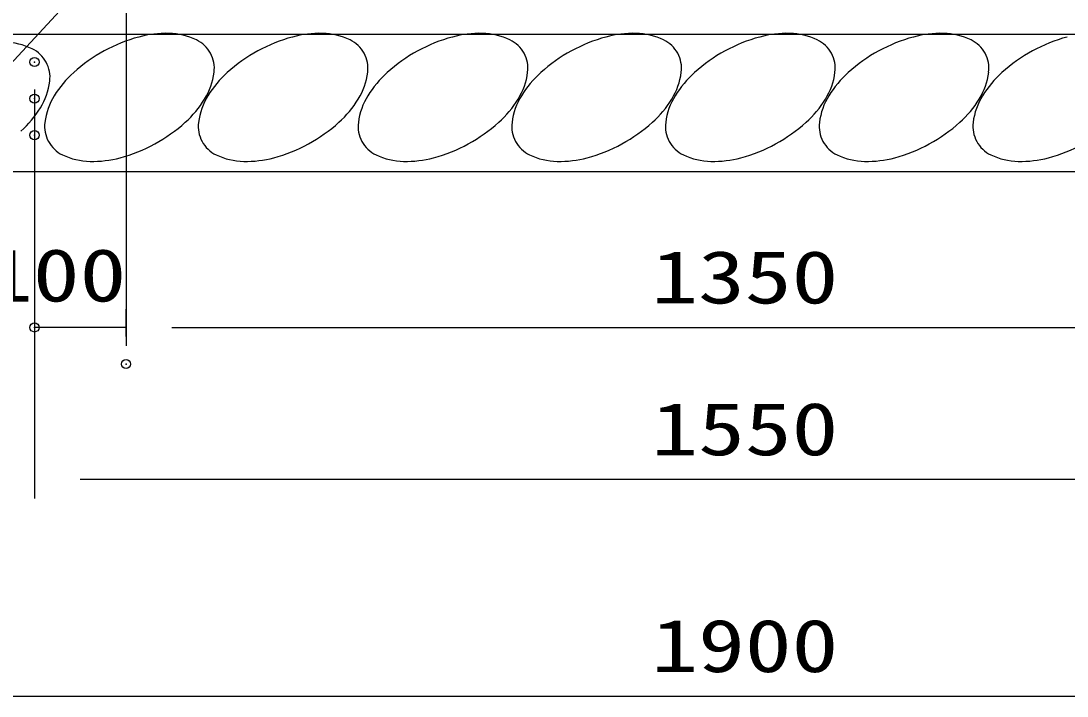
# Model space of a CAD drawing. Units: millimetres, scale not verified. Extents: x -5940 to 5940, y -4200 to 4200.
# Drawn here: x 1317 to 2461, y -1662 to -924 of the extents above; entities that cross this region are included whole.
import ezdxf
from ezdxf.enums import TextEntityAlignment as Align

# ---------------------------------------------------------------- set-up
doc = ezdxf.new("R2010")
doc.units = ezdxf.units.MM
doc.header["$LTSCALE"] = 20
doc.header["$PDMODE"] = 32
doc.header["$PDSIZE"] = 10
for name, color, linetype, lineweight in [('0-0_0', 7, 'Continuous', 25), ('0-1_1', 7, 'Continuous', 25), ('0-2_EXTCNT-L', 4, 'Continuous', 25)]:
    doc.layers.add(name, color=color, linetype=linetype, lineweight=lineweight)
doc.layers.add('0-4_DEFPOINTS', color=7, linetype='Continuous')
doc.styles.add('ＭＳ ゴシック', font='')
doc.styles.get('ＭＳ ゴシック').set_extended_font_data('MS Gothic')

msp = doc.modelspace()

# ---------------------------------------------------------------- linework, layer by layer
at = {"layer": '0-0_0', "color": 1}
for p, q in [((1432.4, -494.17), (1432.4, -1279.36)), ((1332.39, -999.17), (1332.39, -1445.36)), ((1332.39, -1039.17), (1332.39, -1279.36)), ((1332.39, -1079.17), (1332.39, -1446.36)), ((1432.4, -1269.36), (1432.4, -1239.36))]:
    msp.add_line(p, q, dxfattribs=at)
at = {"layer": '0-0_0'}
msp.add_line((805.96, -1510.32), (1450.17, -816), dxfattribs=at)
at = {"layer": '0-0_0', "color": 2}
for p, q in [((1432.4, -1259.36), (1332.39, -1259.36)), ((1482.4, -1259.36), (1532.4, -1259.36)), ((1482.4, -1259.36), (2732.39, -1259.36)), ((1382.39, -1425.36), (2832.39, -1425.36)), ((1207.39, -1662.36), (3007.39, -1662.36))]:
    msp.add_line(p, q, dxfattribs=at)
at = {"layer": '0-1_1'}
for p, q in [((3057.39, -939.17), (1157.4, -939.17)), ((3057.39, -1089.17), (1157.39, -1089.17))]:
    msp.add_line(p, q, dxfattribs=at)
at = {"layer": '0-2_EXTCNT-L'}
for centre, radius, start, end in [((1298.02, -1021.02), 73.49, 64.41276, 88.7385), ((1492.35, -1111.09), 175.38, 105.20457, 118.56194), ((1476.69, -1053.49), 115.68, 88.7385, 105.20457), ((1477.62, -1011.31), 73.49, 64.41276, 88.7385), ((1494.48, -976.09), 34.44, 28.56194, 64.41276), ((1660.27, -1111.09), 175.38, 105.20457, 118.56194), ((1644.61, -1053.49), 115.68, 88.7385, 105.20457), ((1645.54, -1011.31), 73.49, 64.41276, 88.7385), ((1662.41, -976.09), 34.44, 28.56194, 64.41276), ((1835.05, -1111.09), 175.38, 105.20457, 118.56194), ((1819.39, -1053.49), 115.68, 88.7385, 105.20457), ((1820.32, -1011.31), 73.49, 64.41276, 88.7385), ((1837.19, -976.09), 34.44, 28.56194, 64.41276), ((2002.97, -1111.09), 175.38, 105.20457, 118.56194), ((1987.32, -1053.49), 115.68, 88.7385, 105.20457), ((1988.25, -1011.31), 73.49, 64.41276, 88.7385), ((2005.11, -976.09), 34.44, 28.56194, 64.41276), ((2170.97, -1111.09), 175.38, 105.20457, 118.56194), ((2155.32, -1053.49), 115.68, 88.7385, 105.20457), ((2156.25, -1011.31), 73.49, 64.41276, 88.7385), ((2173.11, -976.09), 34.44, 28.56194, 64.41276), ((2338.97, -1111.09), 175.38, 105.20457, 118.56194), ((2323.32, -1053.49), 115.68, 88.7385, 105.20457), ((2324.25, -1011.31), 73.49, 64.41276, 88.7385), ((2341.11, -976.09), 34.44, 28.56194, 64.41276), ((2506.97, -1111.09), 175.38, 105.20457, 118.56194), ((1314.88, -985.8), 34.44, 28.56194, 64.41276), ((1492.35, -1111.09), 175.38, 118.56194, 131.91931), ((1494.48, -976.09), 34.44, 352.71112, 28.56194), ((1660.27, -1111.09), 175.38, 118.56194, 131.91931), ((1662.41, -976.09), 34.44, 352.71112, 28.56194), ((1835.05, -1111.09), 175.38, 118.56194, 131.91931), ((1837.19, -976.09), 34.44, 352.71112, 28.56194), ((2002.97, -1111.09), 175.38, 118.56194, 131.91931), ((2005.11, -976.09), 34.44, 352.71112, 28.56194), ((2170.97, -1111.09), 175.38, 118.56194, 131.91931), ((2173.11, -976.09), 34.44, 352.71112, 28.56194), ((2338.97, -1111.09), 175.38, 118.56194, 131.91931), ((2341.11, -976.09), 34.44, 352.71112, 28.56194), ((2506.97, -1111.09), 175.38, 118.56194, 131.91931), ((1314.88, -985.8), 34.44, 352.71112, 28.56194), ((1452.46, -1066.68), 115.68, 131.91931, 148.38539), ((1455.75, -971.13), 73.49, 328.38539, 352.71112), ((1620.39, -1066.68), 115.68, 131.91931, 148.38539), ((1623.67, -971.13), 73.49, 328.38539, 352.71112), ((1795.17, -1066.68), 115.68, 131.91931, 148.38539), ((1798.45, -971.13), 73.49, 328.38539, 352.71112), ((1963.09, -1066.68), 115.68, 131.91931, 148.38539), ((1966.38, -971.13), 73.49, 328.38539, 352.71112), ((2131.09, -1066.68), 115.68, 131.91931, 148.38539), ((2134.38, -971.13), 73.49, 328.38539, 352.71112), ((2299.09, -1066.68), 115.68, 131.91931, 148.38539), ((2302.38, -971.13), 73.49, 328.38539, 352.71112), ((2467.09, -1066.68), 115.68, 131.91931, 148.38539), ((1276.15, -980.84), 73.49, 328.38539, 352.71112), ((1416.54, -1044.56), 73.49, 148.38539, 172.71112), ((1584.46, -1044.56), 73.49, 148.38539, 172.71112), ((1759.24, -1044.56), 73.49, 148.38539, 172.71112), ((1927.16, -1044.56), 73.49, 148.38539, 172.71112), ((2095.16, -1044.56), 73.49, 148.38539, 172.71112), ((2263.16, -1044.56), 73.49, 148.38539, 172.71112), ((2431.16, -1044.56), 73.49, 148.38539, 172.71112), ((1419.82, -949.02), 115.68, 311.91931, 328.38539), ((1587.74, -949.02), 115.68, 311.91931, 328.38539), ((1762.52, -949.02), 115.68, 311.91931, 328.38539), ((1930.45, -949.02), 115.68, 311.91931, 328.38539), ((2098.45, -949.02), 115.68, 311.91931, 328.38539), ((2266.45, -949.02), 115.68, 311.91931, 328.38539), ((1240.22, -958.73), 115.68, 311.91931, 328.38539), ((1377.8, -1039.6), 34.44, 172.71112, 208.56194), ((1379.94, -904.6), 175.38, 298.56194, 311.91931), ((1545.72, -1039.6), 34.44, 172.71112, 208.56194), ((1547.86, -904.6), 175.38, 298.56194, 311.91931), ((1720.5, -1039.6), 34.44, 172.71112, 208.56194), ((1722.64, -904.6), 175.38, 298.56194, 311.91931), ((1888.43, -1039.6), 34.44, 172.71112, 208.56194), ((1890.56, -904.6), 175.38, 298.56194, 311.91931), ((2056.43, -1039.6), 34.44, 172.71112, 208.56194), ((2058.56, -904.6), 175.38, 298.56194, 311.91931), ((2224.43, -1039.6), 34.44, 172.71112, 208.56194), ((2226.56, -904.6), 175.38, 298.56194, 311.91931), ((2392.43, -1039.6), 34.44, 172.71112, 208.56194), ((1377.8, -1039.6), 34.44, 208.56194, 244.41276), ((1379.94, -904.6), 175.38, 285.20457, 298.56194), ((1545.72, -1039.6), 34.44, 208.56194, 244.41276), ((1547.86, -904.6), 175.38, 285.20457, 298.56194), ((1720.5, -1039.6), 34.44, 208.56194, 244.41276), ((1722.64, -904.6), 175.38, 285.20457, 298.56194), ((1888.43, -1039.6), 34.44, 208.56194, 244.41276), ((1890.56, -904.6), 175.38, 285.20457, 298.56194), ((2056.43, -1039.6), 34.44, 208.56194, 244.41276), ((2058.56, -904.6), 175.38, 285.20457, 298.56194), ((2224.43, -1039.6), 34.44, 208.56194, 244.41276), ((2226.56, -904.6), 175.38, 285.20457, 298.56194), ((2392.43, -1039.6), 34.44, 208.56194, 244.41276), ((2394.56, -904.6), 175.38, 285.20457, 298.56194), ((1394.67, -1004.38), 73.49, 244.41276, 268.7385), ((1395.59, -962.2), 115.68, 268.7385, 285.20457), ((1562.59, -1004.38), 73.49, 244.41276, 268.7385), ((1563.52, -962.2), 115.68, 268.7385, 285.20457), ((1737.37, -1004.38), 73.49, 244.41276, 268.7385), ((1738.3, -962.2), 115.68, 268.7385, 285.20457), ((1905.29, -1004.38), 73.49, 244.41276, 268.7385), ((1906.22, -962.2), 115.68, 268.7385, 285.20457), ((2073.29, -1004.38), 73.49, 244.41276, 268.7385), ((2074.22, -962.2), 115.68, 268.7385, 285.20457), ((2241.29, -1004.38), 73.49, 244.41276, 268.7385), ((2242.22, -962.2), 115.68, 268.7385, 285.20457), ((2409.29, -1004.38), 73.49, 244.41276, 268.7385), ((2410.22, -962.2), 115.68, 268.7385, 285.20457)]:
    msp.add_arc(centre, radius, start, end, dxfattribs=at)
at = {"layer": '0-4_DEFPOINTS'}
for p in [(1332.39, -969.17), (1332.39, -1009.17), (1332.39, -1049.17), (1332.39, -1259.36), (1432.4, -1299.36)]:
    msp.add_point(p, dxfattribs=at)

# ---------------------------------------------------------------- texts
at = {"layer": '0-0_0', "color": 3, "style": 'ＭＳ ゴシック', "width": 1.3}
for s, p in [('100', (1279.47, -1248.36)), ('1350', (2006.61, -1250.47)), ('1550', (2006.61, -1416.47)), ('1900', (2006.61, -1653.47))]:
    msp.add_text(s, height=57.77, dxfattribs=at).set_placement(p, align=Align.BOTTOM_LEFT)

doc.saveas('drawing.dxf')
